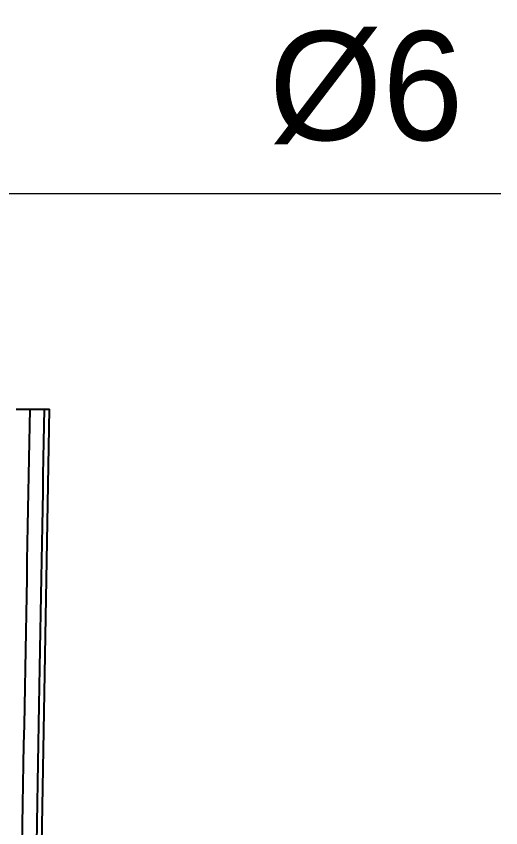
# Model space of a CAD drawing. Extents: x 0 to 395, y 0 to 289.
# Drawn here: x 131 to 157.69, y 158.81 to 203.51 of the extents above; entities that cross this region are included whole.
import ezdxf

# ---------------------------------------------------------------- set-up
doc = ezdxf.new("R2010")
doc.units = 0
doc.header["$LTSCALE"] = 10
doc.header["$MEASUREMENT"] = 0
doc.header["$PDMODE"] = 3
doc.header["$PDSIZE"] = -10
doc.layers.get('0').update_dxf_attribs({"linetype": 'CONTINUOUS'})
doc.layers.get('DEFPOINTS').update_dxf_attribs({"linetype": 'CONTINUOUS'})
doc.layers.add('1', color=7, linetype='CONTINUOUS')
doc.styles.add('Daelim Dimension', font='')
doc.styles.get('Daelim Dimension').set_extended_font_data('나눔고딕')
doc.dimstyles.new('DEFAULT', dxfattribs={"dimscale": 2, "dimtxt": 2, "dimasz": 2, "dimexe": 0, "dimexo": 2, "dimgap": 1, "dimtad": 1, "dimdec": 0, "dimzin": 9, "dimdsep": 46, "dimtxsty": 'Daelim Dimension', "dimcen": 0.5, "dimclrd": 5, "dimclre": 5, "dimclrt": 256, "dimadec": 1, "dimazin": 0, "dimtfac": 1, "dimtdec": 0, "dimtix": 1, "dimtmove": 0, "dimatfit": 3, "dimfxl": 1, "dimtolj": 1, "dimtzin": 1, "dimlwd": 9, "dimlwe": 9, "dimarcsym": 0})

# ---------------------------------------------------------------- blocks, each defined once
blk = doc.blocks.new('*D6')
at = {"color": 5, "linetype": 'ByBlock', "lineweight": 9, "ltscale": 0.5, "transparency": 16777216}
for p, q in [((107.653, 193.74), (103.653, 193.74)), ((111.653, 185.938), (111.653, 193.74)), ((111.653, 193.74), (117.653, 193.74)), ((117.653, 185.938), (117.653, 193.74)), ((121.653, 193.74), (157.694, 193.74))]:
    blk.add_line(p, q, dxfattribs=at)
at = {"color": 5, "ltscale": 0.5, "transparency": 16777216}
for points in [[(107.653, 194.406), (107.653, 193.073), (111.653, 193.74)], [(121.653, 194.406), (121.653, 193.073), (117.653, 193.74)]]:
    blk.add_solid(points, dxfattribs=at)
at = {"layer": 'DEFPOINTS', "color": 0, "ltscale": 0.5, "transparency": 16777216}
for p in [(117.653, 193.74), (111.653, 181.938), (117.653, 181.938)]:
    blk.add_point(p, dxfattribs=at)
at = {"color": 7, "ltscale": 0.5, "transparency": 16777216, "insert": (150.282, 199.572), "char_height": 6, "attachment_point": 5, "style": 'Daelim Dimension'}
blk.add_mtext('\\A1;%%C6', dxfattribs=at)

msp = doc.modelspace()

# ---------------------------------------------------------------- linework, layer by layer
at = {"layer": '1'}
msp.add_line((131.766, 181.859), (132.56, 181.859), dxfattribs=at)
for points in [[(131.004, 181.859), (131.023, 181.859), (131.041, 181.859), (131.059, 181.859), (131.077, 181.859), (131.095, 181.859), (131.113, 181.859), (131.131, 181.859), (131.148, 181.859), (131.166, 181.859), (131.183, 181.859), (131.201, 181.859), (131.218, 181.859), (131.235, 181.859), (131.252, 181.859), (131.269, 181.859), (131.286, 181.859), (131.303, 181.859), (131.319, 181.859), (131.336, 181.859), (131.352, 181.859), (131.368, 181.859), (131.384, 181.859), (131.4, 181.859), (131.415, 181.859), (131.431, 181.859), (131.446, 181.859), (131.461, 181.859), (131.476, 181.859), (131.491, 181.859), (131.506, 181.859), (131.52, 181.859), (131.535, 181.859), (131.549, 181.859), (131.563, 181.859), (131.577, 181.859), (131.591, 181.859), (131.604, 181.859), (131.618, 181.859), (131.631, 181.859), (131.644, 181.859), (131.657, 181.859), (131.67, 181.859), (131.683, 181.859), (131.695, 181.859), (131.707, 181.859), (131.719, 181.859), (131.731, 181.859), (131.743, 181.859), (131.754, 181.859), (131.766, 181.859)], [(131.332, 157.843), (131.353, 158.981), (131.373, 160.105), (131.393, 161.214), (131.413, 162.308), (131.432, 163.389), (131.452, 164.455), (131.471, 165.509), (131.489, 166.549), (131.508, 167.577), (131.526, 168.592), (131.544, 169.596), (131.562, 170.588), (131.58, 171.571), (131.598, 172.543), (131.615, 173.507), (131.632, 174.463), (131.649, 175.412), (131.666, 176.355), (131.683, 177.29), (131.7, 178.219), (131.717, 179.14), (131.733, 180.054), (131.749, 180.961), (131.766, 181.859)], [(131.785, 122.471), (132.835, 181.859)], [(132.135, 157.921), (132.155, 159.055), (132.175, 160.175), (132.194, 161.279), (132.214, 162.37), (132.233, 163.447), (132.252, 164.51), (132.271, 165.559), (132.289, 166.596), (132.307, 167.621), (132.325, 168.633), (132.343, 169.633), (132.361, 170.622), (132.378, 171.601), (132.395, 172.571), (132.412, 173.531), (132.429, 174.485), (132.446, 175.431), (132.463, 176.37), (132.479, 177.303), (132.496, 178.229), (132.512, 179.148), (132.528, 180.059), (132.544, 180.963), (132.56, 181.859)], [(132.56, 181.859), (132.571, 181.859), (132.582, 181.859), (132.592, 181.859), (132.603, 181.859), (132.613, 181.859), (132.623, 181.859), (132.632, 181.859), (132.642, 181.859), (132.651, 181.859), (132.66, 181.859), (132.669, 181.859), (132.677, 181.859), (132.686, 181.859), (132.694, 181.859), (132.702, 181.859), (132.71, 181.859), (132.717, 181.859), (132.724, 181.859), (132.731, 181.859), (132.738, 181.859), (132.745, 181.859), (132.751, 181.859), (132.757, 181.859), (132.763, 181.859), (132.769, 181.859), (132.774, 181.859), (132.779, 181.859), (132.784, 181.859), (132.789, 181.859), (132.794, 181.859), (132.798, 181.859), (132.802, 181.859), (132.806, 181.859), (132.809, 181.859), (132.813, 181.859), (132.816, 181.859), (132.819, 181.859), (132.821, 181.859), (132.824, 181.859), (132.826, 181.859), (132.828, 181.859), (132.83, 181.859), (132.831, 181.859), (132.832, 181.859), (132.833, 181.859), (132.834, 181.859), (132.835, 181.859), (132.835, 181.859), (132.835, 181.859), (132.835, 181.859)]]:
    msp.add_lwpolyline(points, dxfattribs=at)

# ---------------------------------------------------------------- dimensions: what is measured, and where the dimension line sits
at = {"color": 5, "ltscale": 0.5}
dim = msp.add_linear_dim(base=(117.653, 193.74), p1=(111.653, 181.938), p2=(117.653, 181.938), text='%%C6', dimstyle='DEFAULT', override={"dimtxt": 3, "dimclrd": 5, "dimclre": 5, "dimclrt": 7, "dimfxl": 1.25, "dimarcsym": 1}, dxfattribs=at)
dim.commit()
dim.dimension.update_dxf_attribs({"geometry": '*D6', "text_midpoint": (150.282, 193.74), "dimtype": 128})

doc.saveas('drawing.dxf')
